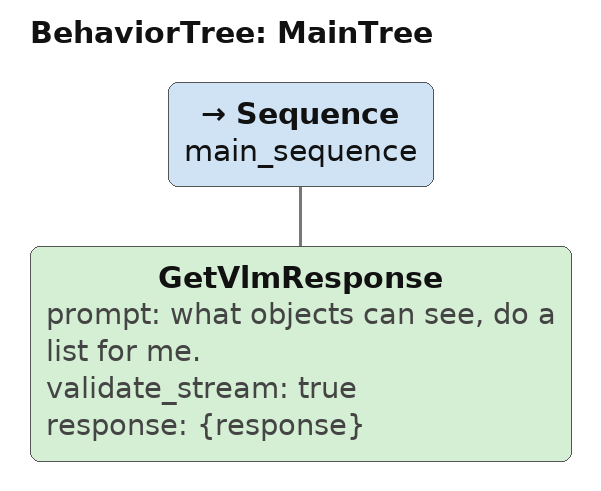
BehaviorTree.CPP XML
<root main_tree_to_execute="MainTree">
  <BehaviorTree ID="MainTree">
    <Sequence name="main_sequence">
    <GetVlmResponse prompt="what objects can see, do a list for me." validate_stream="true" response="{response}" />
    </Sequence>
  </BehaviorTree>
</root>
